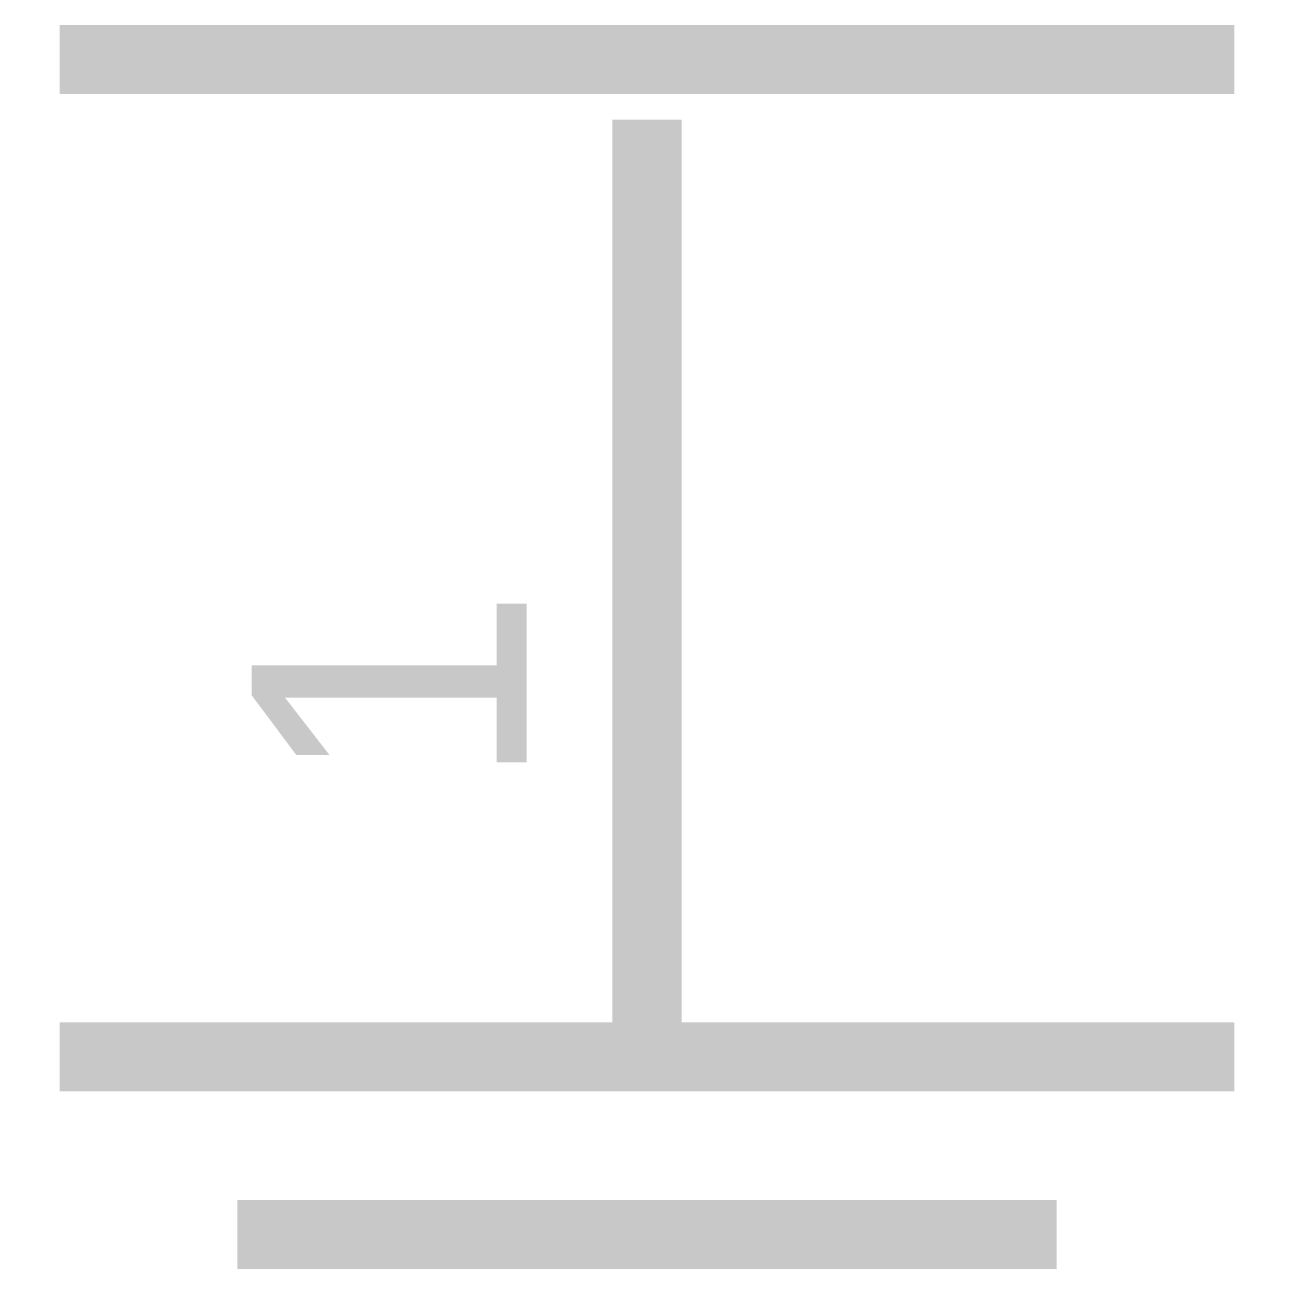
# Model space of a CAD drawing. Header units: inches. Extents: x 0 to 569, y 0 to 432.
# Drawn here: x 142.09 to 147.48, y 123.54 to 128.92 of the extents above; entities that cross this region are included whole.
import ezdxf

# ---------------------------------------------------------------- set-up
doc = ezdxf.new("R2010")
doc.units = ezdxf.units.IN
doc.layers.add('Sheet', color=255, linetype='Continuous')

msp = doc.modelspace()

# ---------------------------------------------------------------- linework, layer by layer
at = {"layer": 'Sheet'}
for points in [[(147.3274, 128.7735, 0.2997, 0.2997, 0), (142.2425, 128.7735, 0.2997, 0.2997, 0)], [(144.785, 128.5131, 0.2997, 0.2997, 0), (144.785, 127, 0.2997, 0.2997, 0)], [(144.785, 128.5131, 0.2997, 0.2997, 0), (144.785, 128.265, 0.2997, 0.2997, 0)], [(144.785, 127, 0.2997, 0.2997, 0), (144.785, 124.4575, 0.2997, 0.2997, 0)], [(142.2425, 124.4575, 0.2997, 0.2997, 0), (147.3274, 124.4575, 0.2997, 0.2997, 0)], [(143.0114, 123.6886, 0.2997, 0.2997, 0), (146.5585, 123.6886, 0.2997, 0.2997, 0)]]:
    msp.add_lwpolyline(points, format="xyseb", dxfattribs=at)

# ---------------------------------------------------------------- texts
msp.add_text('1', height=1.1906, rotation=90, dxfattribs=at).set_placement((144.2641, 125.6109))

doc.saveas('drawing.dxf')
